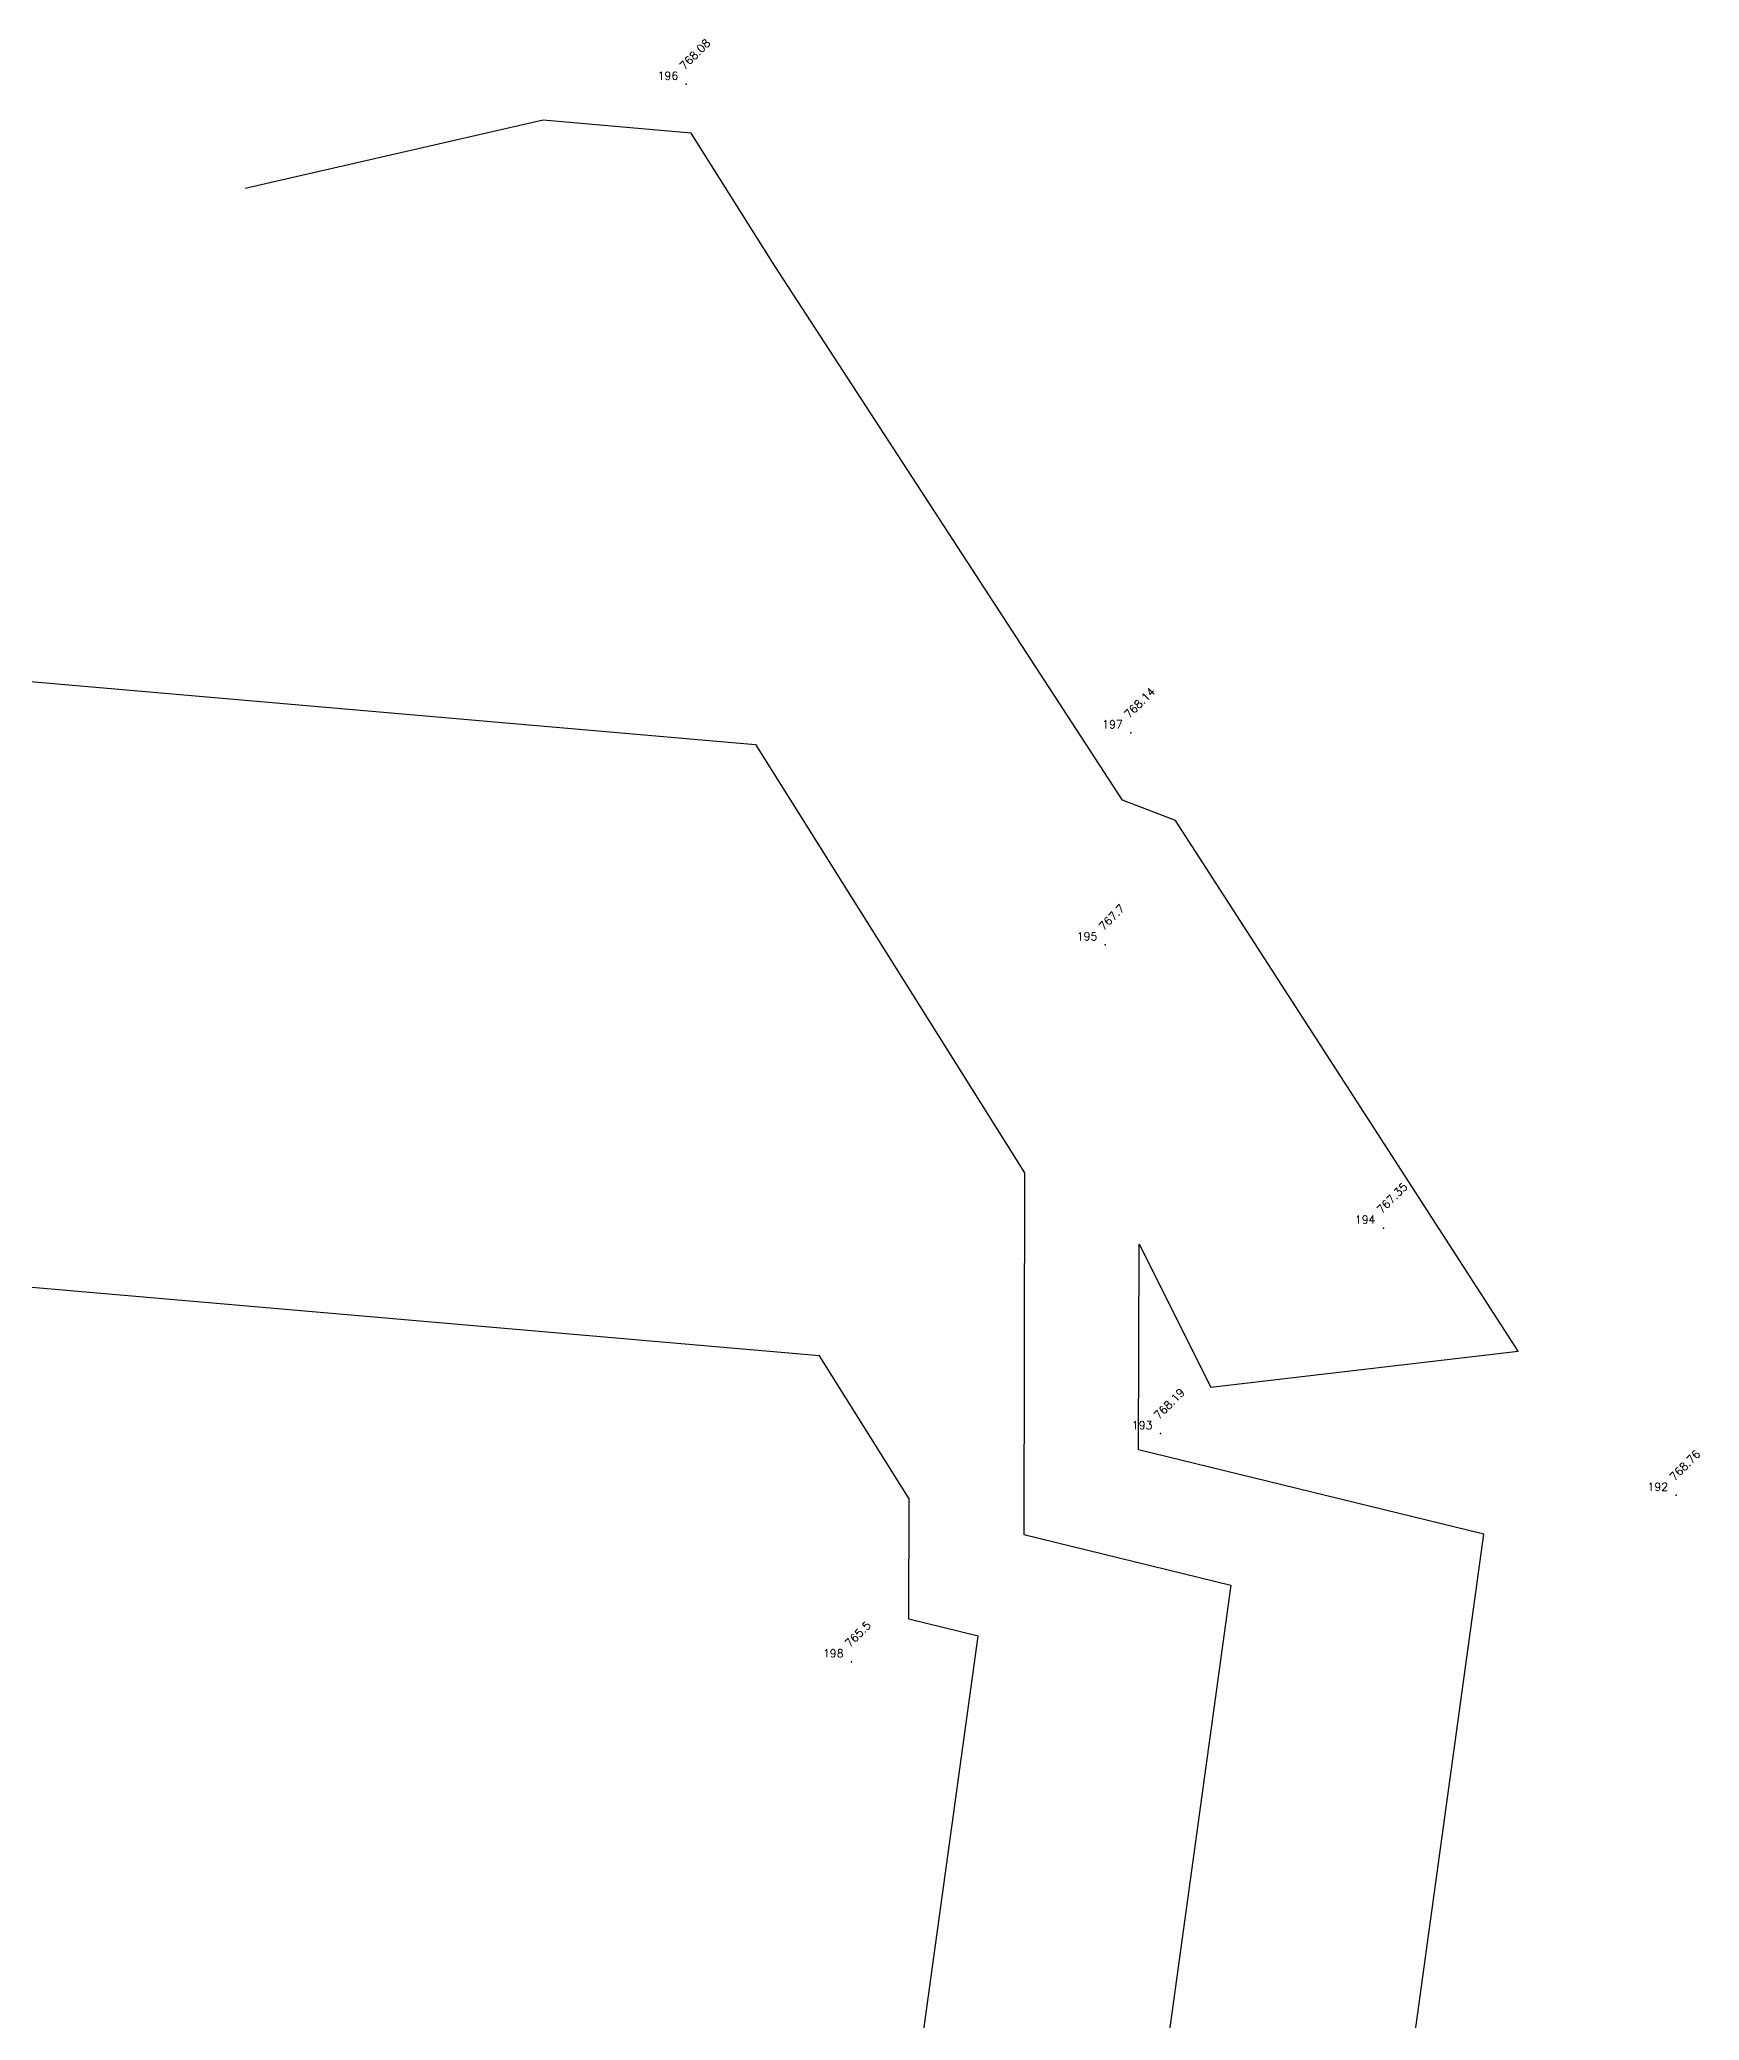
# Model space of a CAD drawing. Header units: millimetres. Extents: x 1625 to 2117, y 999 to 1266.
# Drawn here: x 2065.1 to 2117, y 1204.2 to 1266.1 of the extents above; entities that cross this region are included whole.
import ezdxf
from ezdxf.enums import TextEntityAlignment as Align

# ---------------------------------------------------------------- set-up
doc = ezdxf.new("R2010")
doc.units = ezdxf.units.MM
for name, color, linetype in [('CONTOUR', 4, 'Continuous'), ('Points', 7, 'Continuous'), ('Points-ELV', 6, 'Continuous'), ('Points-NUM', 4, 'Continuous'), ('Points-TXT', 3, 'Continuous')]:
    doc.layers.add(name, color=color, linetype=linetype)
doc.styles.add('ROMANS', font='romans.shx')

# ---------------------------------------------------------------- blocks, each defined once
blk = doc.blocks.new('POINTS')
at = {"layer": 'Points'}
blk.add_line((0, 0), (0, 0), dxfattribs=at)
blk.add_point((0, 0), dxfattribs=at)
at = {"layer": 'Points-ELV', "style": 'ROMANS'}
blk.add_attdef('ELEV', text='', height=1, rotation=45, dxfattribs=at).set_placement((0, 0), align=Align.BOTTOM_LEFT)
at = {"layer": 'Points-NUM', "style": 'ROMANS'}
blk.add_attdef('PTNUM', text='', height=1, dxfattribs=at).set_placement((0, 0), align=Align.BOTTOM_RIGHT)
at = {"layer": 'Points-TXT', "style": 'ROMANS'}
blk.add_attdef('DESC', text='', height=1, dxfattribs=at).set_placement((0, 0), align=Align.BOTTOM_RIGHT)

msp = doc.modelspace()

# ---------------------------------------------------------------- linework, layer by layer
at = {"layer": 'CONTOUR'}
for points, elevation in [([(2106.545, 1146.356), (2106.635, 1193.178), (2110.254, 1219.407), (2099.467, 1222.039), (2099.481, 1228.465), (2101.724, 1223.995), (2111.329, 1225.12), (2100.62, 1241.701), (2098.968, 1242.335), (2088.089, 1259.046), (2085.492, 1263.179), (2080.867, 1263.581), (2071.553, 1261.446)], 768), ([(1899.312, 1220.688), (2025.052, 1249.501), (2087.495, 1244.074), (2095.904, 1230.69), (2095.88, 1219.39), (2102.352, 1217.812), (2093.972, 1157.071), (2093.906, 1122.954), (2097.899, 1097.243), (2099.987, 1103.249)], 767), ([(2036.445, 1229.581), (2055.247, 1178.961), (2068.465, 1170.31), (2085.417, 1150.745), (2094.45, 1216.216), (2092.293, 1216.742), (2092.301, 1220.509), (2089.498, 1224.97), (2036.445, 1229.581)], 766)]:
    msp.add_lwpolyline(points, dxfattribs=dict(at, elevation=elevation))

# ---------------------------------------------------------------- block references
at = {"layer": 'Points', "linetype": 'Continuous'}
ref = msp.add_blockref('POINTS', (2085.332, 1264.707, 768.08), dxfattribs=at)
ref.add_attrib('PTNUM', '196', dxfattribs={"layer": 'Points-NUM', "height": 0.25, "style": 'ROMANS'}).set_placement((2085.082, 1264.77, 768.08), align=Align.BOTTOM_RIGHT)
ref.add_attrib('ELEV', '768.08', dxfattribs={"layer": 'Points-ELV', "height": 0.25, "rotation": 45, "style": 'ROMANS'}).set_placement((2085.332, 1265.082, 768.08), align=Align.BOTTOM_LEFT)
ref = msp.add_blockref('POINTS', (2099.221, 1244.443, 768.14), dxfattribs=at)
ref.add_attrib('PTNUM', '197', dxfattribs={"layer": 'Points-NUM', "height": 0.25, "style": 'ROMANS'}).set_placement((2098.971, 1244.505, 768.14), align=Align.BOTTOM_RIGHT)
ref.add_attrib('ELEV', '768.14', dxfattribs={"layer": 'Points-ELV', "height": 0.25, "rotation": 45, "style": 'ROMANS'}).set_placement((2099.221, 1244.818, 768.14), align=Align.BOTTOM_LEFT)
ref = msp.add_blockref('POINTS', (2098.427, 1237.817, 767.7), dxfattribs=at)
ref.add_attrib('PTNUM', '195', dxfattribs={"layer": 'Points-NUM', "height": 0.25, "style": 'ROMANS'}).set_placement((2098.177, 1237.88, 767.7), align=Align.BOTTOM_RIGHT)
ref.add_attrib('ELEV', '767.7', dxfattribs={"layer": 'Points-ELV', "height": 0.25, "rotation": 45, "style": 'ROMANS'}).set_placement((2098.427, 1238.192, 767.7), align=Align.BOTTOM_LEFT)
ref = msp.add_blockref('POINTS', (2107.113, 1228.968, 767.35), dxfattribs=at)
ref.add_attrib('PTNUM', '194', dxfattribs={"layer": 'Points-NUM', "height": 0.25, "style": 'ROMANS'}).set_placement((2106.863, 1229.031, 767.35), align=Align.BOTTOM_RIGHT)
ref.add_attrib('ELEV', '767.35', dxfattribs={"layer": 'Points-ELV', "height": 0.25, "rotation": 45, "style": 'ROMANS'}).set_placement((2107.113, 1229.343, 767.35), align=Align.BOTTOM_LEFT)
ref = msp.add_blockref('POINTS', (2100.149, 1222.542, 768.19), dxfattribs=at)
ref.add_attrib('PTNUM', '193', dxfattribs={"layer": 'Points-NUM', "height": 0.25, "style": 'ROMANS'}).set_placement((2099.899, 1222.604, 768.19), align=Align.BOTTOM_RIGHT)
ref.add_attrib('ELEV', '768.19', dxfattribs={"layer": 'Points-ELV', "height": 0.25, "rotation": 45, "style": 'ROMANS'}).set_placement((2100.149, 1222.917, 768.19), align=Align.BOTTOM_LEFT)
ref = msp.add_blockref('POINTS', (2116.259, 1220.62, 768.76), dxfattribs=at)
ref.add_attrib('PTNUM', '192', dxfattribs={"layer": 'Points-NUM', "height": 0.25, "style": 'ROMANS'}).set_placement((2116.009, 1220.682, 768.76), align=Align.BOTTOM_RIGHT)
ref.add_attrib('ELEV', '768.76', dxfattribs={"layer": 'Points-ELV', "height": 0.25, "rotation": 45, "style": 'ROMANS'}).set_placement((2116.259, 1220.995, 768.76), align=Align.BOTTOM_LEFT)
ref = msp.add_blockref('POINTS', (2090.499, 1215.418, 765.5), dxfattribs=at)
ref.add_attrib('PTNUM', '198', dxfattribs={"layer": 'Points-NUM', "height": 0.25, "style": 'ROMANS'}).set_placement((2090.249, 1215.48, 765.5), align=Align.BOTTOM_RIGHT)
ref.add_attrib('ELEV', '765.5', dxfattribs={"layer": 'Points-ELV', "height": 0.25, "rotation": 45, "style": 'ROMANS'}).set_placement((2090.499, 1215.793, 765.5), align=Align.BOTTOM_LEFT)

doc.saveas('drawing.dxf')
